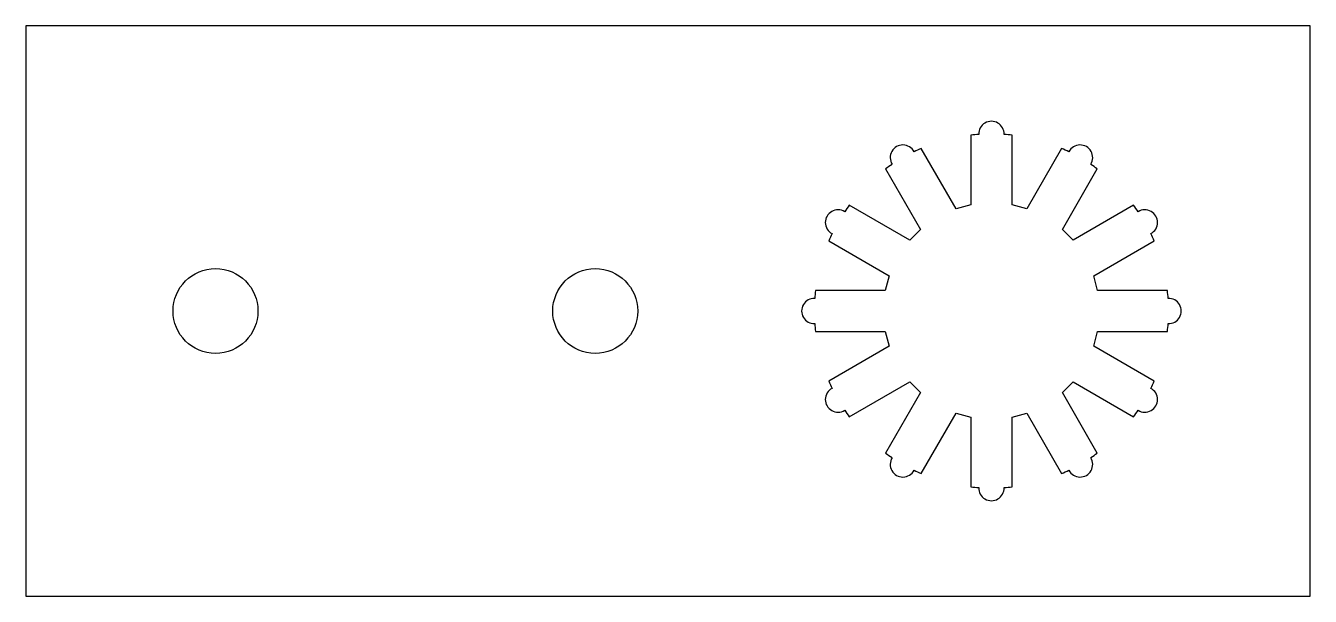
# Model space of a CAD drawing. Extents: x 77.7 to 98, y 776.5 to 785.5.
import ezdxf

# ---------------------------------------------------------------- set-up
doc = ezdxf.new("R2010")
doc.units = 0
doc.layers.add('V2_X8M8_BEARINGS', color=7, linetype='CONTINUOUS')

msp = doc.modelspace()

# ---------------------------------------------------------------- linework, layer by layer
at = {"layer": 'V2_X8M8_BEARINGS'}
for p, q in [((98.039, 785.511), (77.739, 785.511)), ((77.739, 785.511), (77.739, 776.489)), ((98.039, 776.489), (98.039, 785.511)), ((92.675, 783.781), (92.675, 782.678)), ((93.325, 782.678), (93.325, 783.781)), ((92.442, 782.616), (91.891, 783.571)), ((94.109, 783.571), (93.558, 782.616)), ((91.328, 783.246), (91.879, 782.291)), ((94.121, 782.291), (94.672, 783.246)), ((91.709, 782.121), (90.754, 782.672)), ((92.675, 782.678), (92.442, 782.616)), ((93.558, 782.616), (93.325, 782.678)), ((95.246, 782.672), (94.291, 782.121)), ((91.879, 782.291), (91.709, 782.121)), ((94.291, 782.121), (94.121, 782.291)), ((90.429, 782.109), (91.384, 781.558)), ((94.616, 781.558), (95.571, 782.109)), ((91.384, 781.558), (91.322, 781.325)), ((94.678, 781.325), (94.616, 781.558)), ((91.322, 781.325), (90.219, 781.325)), ((95.781, 781.325), (94.678, 781.325)), ((90.219, 780.675), (91.322, 780.675)), ((91.322, 780.675), (91.384, 780.442)), ((94.616, 780.442), (94.678, 780.675)), ((94.678, 780.675), (95.781, 780.675)), ((91.384, 780.442), (90.429, 779.891)), ((95.571, 779.891), (94.616, 780.442)), ((90.754, 779.328), (91.709, 779.879)), ((91.709, 779.879), (91.879, 779.709)), ((94.121, 779.709), (94.291, 779.879)), ((94.291, 779.879), (95.246, 779.328)), ((91.879, 779.709), (91.328, 778.754)), ((94.672, 778.754), (94.121, 779.709)), ((91.891, 778.429), (92.442, 779.384)), ((92.442, 779.384), (92.675, 779.322)), ((92.675, 779.322), (92.675, 778.219)), ((93.325, 779.322), (93.558, 779.384)), ((93.325, 778.219), (93.325, 779.322)), ((93.558, 779.384), (94.109, 778.429)), ((77.739, 776.489), (98.039, 776.489))]:
    msp.add_line(p, q, dxfattribs=at)
for centre in [(80.739, 781), (86.739, 781)]:
    msp.add_circle(centre, 0.671, dxfattribs=at)
for centre, radius, start, end in [((93, 783.8), 0.2, 357.9533, 182.0467), ((93, 781), 2.8, 94.0934, 96.6654), ((93, 781), 2.8, 83.3346, 85.9066), ((91.6, 783.425), 0.2, 27.9533, 212.0467), ((93, 781), 2.8, 113.3346, 115.9066), ((93, 781), 2.8, 64.0934, 66.6654), ((94.4, 783.425), 0.2, 327.9533, 152.0467), ((93, 781), 2.8, 124.0934, 126.6654), ((93, 781), 2.8, 53.3346, 55.9066), ((90.575, 782.4), 0.2, 57.9533, 242.0467), ((93, 781), 2.8, 143.3346, 145.9066), ((93, 781), 2.8, 34.0934, 36.6654), ((95.425, 782.4), 0.2, 297.9533, 122.0467), ((93, 781), 2.8, 154.0934, 156.6654), ((93, 781), 2.8, 23.3346, 25.9066), ((90.2, 781), 0.2, 87.9533, 272.0467), ((93, 781), 2.8, 173.3346, 175.9066), ((93, 781), 2.8, 4.0934, 6.6654), ((95.8, 781), 0.2, 267.9533, 92.0467), ((93, 781), 2.8, 184.0934, 186.6654), ((93, 781), 2.8, 353.3346, 355.9066), ((90.575, 779.6), 0.2, 117.9533, 302.0467), ((93, 781), 2.8, 203.3346, 205.9066), ((95.425, 779.6), 0.2, 237.9533, 62.0467), ((93, 781), 2.8, 334.0934, 336.6654), ((93, 781), 2.8, 214.0934, 216.6654), ((93, 781), 2.8, 323.3346, 325.9066), ((93, 781), 2.8, 233.3346, 235.9066), ((93, 781), 2.8, 304.0934, 306.6654), ((91.6, 778.575), 0.2, 147.9533, 332.0467), ((94.4, 778.575), 0.2, 207.9533, 32.0467), ((93, 781), 2.8, 244.0934, 246.6654), ((93, 781), 2.8, 293.3346, 295.9066), ((93, 781), 2.8, 263.3346, 265.9066), ((93, 778.2), 0.2, 177.9533, 2.0467), ((93, 781), 2.8, 274.0934, 276.6654)]:
    msp.add_arc(centre, radius, start, end, dxfattribs=at)

doc.saveas('drawing.dxf')
